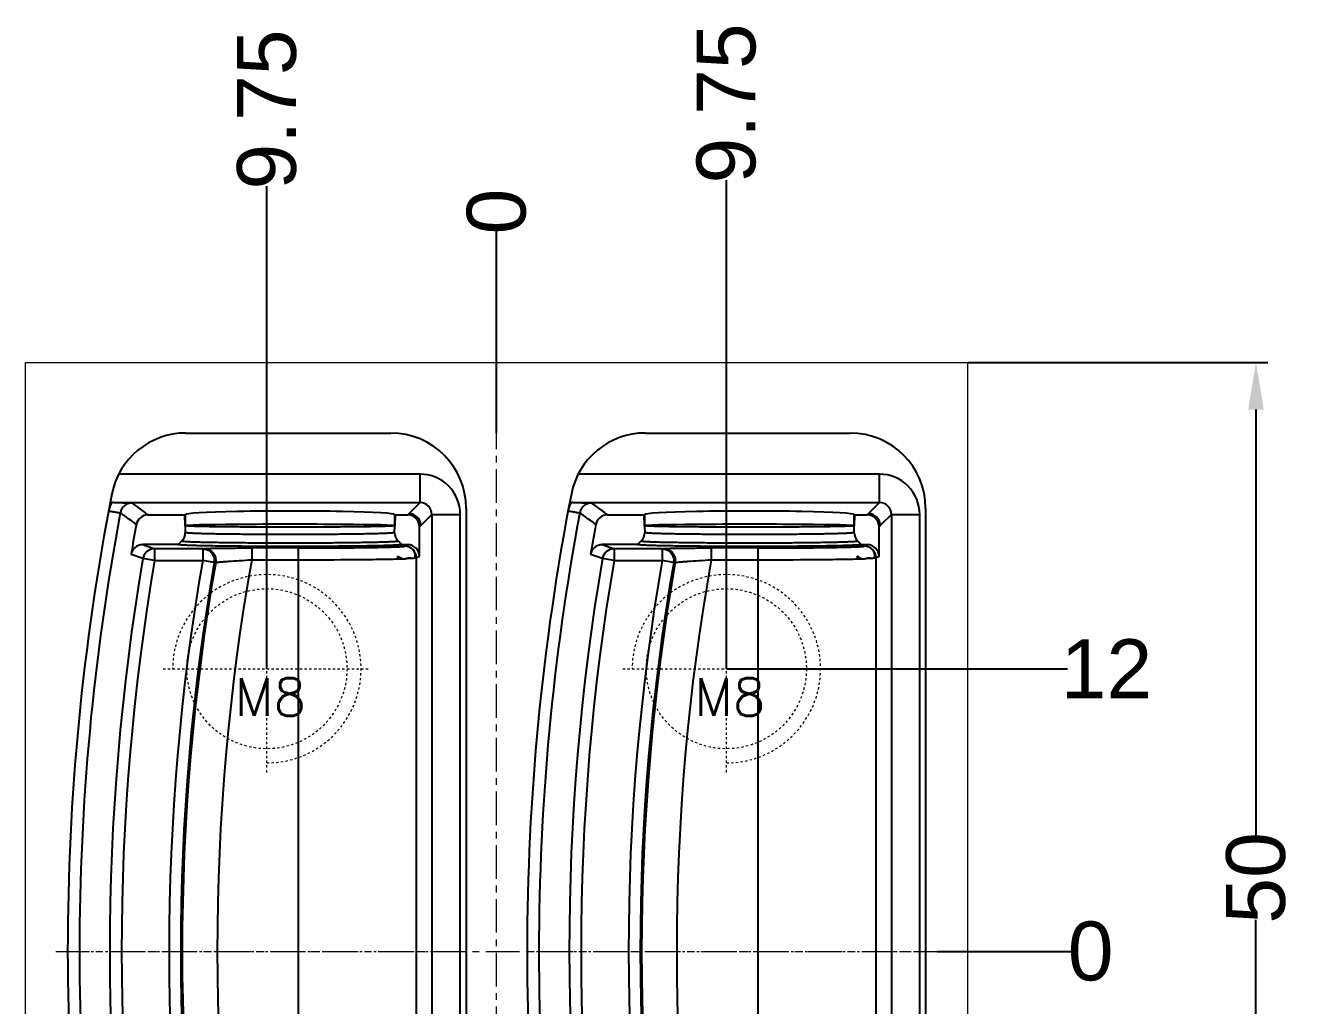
# Model space of a CAD drawing. Header units: inches. Extents: x -1272 to 960, y 895 to 1216.
# Drawn here: x -1030.2 to -976.3, y 1118.7 to 1160.4 of the extents above; entities that cross this region are included whole.
import ezdxf

# ---------------------------------------------------------------- set-up
doc = ezdxf.new("R2010")
doc.units = ezdxf.units.IN
doc.header["$MEASUREMENT"] = 0
doc.linetypes.add('CENTER', pattern=[0.6, 0.375, -0.075, 0.075, -0.075])
doc.linetypes.add('HIDDEN', pattern=[0.2, 0.1, -0.1])
doc.layers.add('22', color=7, linetype='Continuous')
for name, color, linetype, lineweight in [('center', 1, 'CENTER', 9), ('dim', 82, 'Continuous', 9), ('screw', 33, 'Continuous', 13)]:
    doc.layers.add(name, color=color, linetype=linetype, lineweight=lineweight)
doc.styles.get("Standard").update_dxf_attribs({"font": 'arial.ttf'})
doc.styles.add('TXT', font='txt.shx', dxfattribs={"bigfont": 'gbcbig.shx'})
doc.dimstyles.new('副本 STANDARD', dxfattribs={"dimtxt": 6, "dimasz": 4, "dimexe": 2, "dimexo": 0, "dimgap": 0, "dimtad": 0, "dimdsep": 46, "dimlunit": 6, "dimtxsty": 'Standard', "dimcen": 0, "dimclrd": 4, "dimclre": 4, "dimclrt": 6, "dimazin": 2, "dimtfac": 2, "dimtofl": 0, "dimtmove": 1, "dimatfit": 3, "dimfxl": 0, "dimtolj": 1, "dimtzin": 0, "dimarcsym": 0})

# ---------------------------------------------------------------- blocks, each defined once
blk = doc.blocks.new('screw_m8_g')
at = {"layer": 'screw', "color": 1, "linetype": 'CENTER', "ltscale": 0.248791}
for p, q in [((0, -4.4), (0, 4.4)), ((-4.4, 0), (4.4, 0))]:
    blk.add_line(p, q, dxfattribs=at)
at = {"layer": 'screw', "color": 33, "linetype": 'HIDDEN', "ltscale": 0.248791}
blk.add_circle((0, 0), 3.4, dxfattribs=at)
at = {"layer": 'screw', "color": 92, "linetype": 'HIDDEN', "ltscale": 0.248791}
blk.add_arc((0, 0), 4, 270, 180, dxfattribs=at)
at = {"layer": 'screw', "color": 6, "style": 'TXT'}
blk.add_text('M8', height=1.6, dxfattribs=at).set_placement((-1.36, -2))
blk = doc.blocks.new('*D109')
at = {"layer": 'Defpoints', "color": 0, "transparency": 16777216}
for p in [(-990.199, 1146.051), (-990.199, 1096.051), (-977.974, 1096.051)]:
    blk.add_point(p, dxfattribs=at)
at = {"layer": 'dim', "color": 4, "lineweight": -2, "transparency": 16777216}
for p, q in [((-990.199, 1146.051), (-977.474, 1146.051)), ((-977.974, 1144.051), (-977.974, 1125.957)), ((-977.974, 1098.051), (-977.974, 1122.385)), ((-990.199, 1096.051), (-977.474, 1096.051))]:
    blk.add_line(p, q, dxfattribs=at)
at = {"layer": 'dim', "color": 4, "transparency": 16777216}
for points in [[(-978.307, 1144.051), (-977.64, 1144.051), (-977.974, 1146.051)], [(-978.307, 1098.051), (-977.64, 1098.051), (-977.974, 1096.051)]]:
    blk.add_solid(points, dxfattribs=at)
at = {"layer": 'dim', "color": 6, "transparency": 16777216, "insert": (-977.974, 1124.171), "char_height": 2.5, "attachment_point": 5, "rotation": 90}
blk.add_mtext('\\A1;50', dxfattribs=at)
blk = doc.blocks.new('*D94')
at = {"layer": 'Defpoints', "color": 0, "transparency": 16777216}
for p in [(-1010.199, 1121.051), (-991.492, 1121.051), (-985.805, 1121.051)]:
    blk.add_point(p, dxfattribs=at)
at = {"layer": 'dim', "color": 4, "lineweight": -2, "transparency": 16777216}
blk.add_line((-991.492, 1121.051), (-985.805, 1121.051), dxfattribs=at)
at = {"layer": 'dim', "color": 6, "transparency": 16777216, "insert": (-984.99, 1121.051), "char_height": 2.5, "attachment_point": 5}
blk.add_mtext('\\A1;0', dxfattribs=at)
blk = doc.blocks.new('*D95')
at = {"layer": 'Defpoints', "color": 0, "transparency": 16777216}
for p in [(-1010.199, 1121.051), (-1000.449, 1109.051), (-986.579, 1109.051)]:
    blk.add_point(p, dxfattribs=at)
at = {"layer": 'dim', "color": 4, "lineweight": -2, "transparency": 16777216}
blk.add_line((-1000.449, 1109.051), (-986.579, 1109.051), dxfattribs=at)
at = {"layer": 'dim', "color": 6, "transparency": 16777216, "insert": (-984.919, 1109.051), "char_height": 2.5, "attachment_point": 5}
blk.add_mtext('\\A1;12', dxfattribs=at)
blk = doc.blocks.new('*D96')
at = {"layer": 'Defpoints', "color": 0, "transparency": 16777216}
for p in [(-1000.449, 1133.051), (-985.977, 1133.051), (-1010.199, 1121.051)]:
    blk.add_point(p, dxfattribs=at)
at = {"layer": 'dim', "color": 4, "lineweight": -2, "transparency": 16777216}
blk.add_line((-1000.449, 1133.051), (-985.977, 1133.051), dxfattribs=at)
at = {"layer": 'dim', "color": 6, "transparency": 16777216, "insert": (-984.317, 1133.051), "char_height": 2.5, "attachment_point": 5}
blk.add_mtext('\\A1;12', dxfattribs=at)
blk = doc.blocks.new('*D97')
at = {"layer": 'Defpoints', "color": 0, "transparency": 16777216}
for p in [(-1010.199, 1151.647), (-1010.199, 1143.06), (-1010.199, 1121.051)]:
    blk.add_point(p, dxfattribs=at)
at = {"layer": 'dim', "color": 4, "lineweight": -2, "transparency": 16777216}
blk.add_line((-1010.199, 1143.06), (-1010.199, 1151.647), dxfattribs=at)
at = {"layer": 'dim', "color": 6, "transparency": 16777216, "insert": (-1010.199, 1152.462), "char_height": 2.5, "attachment_point": 5, "rotation": 90}
blk.add_mtext('\\A1;0', dxfattribs=at)
blk = doc.blocks.new('*D98')
at = {"layer": 'Defpoints', "color": 0, "transparency": 16777216}
for p in [(-1000.449, 1153.797), (-1000.449, 1133.051), (-1010.199, 1121.051)]:
    blk.add_point(p, dxfattribs=at)
at = {"layer": 'dim', "color": 4, "lineweight": -2, "transparency": 16777216}
blk.add_line((-1000.449, 1133.051), (-1000.449, 1153.797), dxfattribs=at)
at = {"layer": 'dim', "color": 6, "transparency": 16777216, "insert": (-1000.449, 1157.053), "char_height": 2.5, "attachment_point": 5, "rotation": 90}
blk.add_mtext('\\A1;9.75', dxfattribs=at)
blk = doc.blocks.new('*D99')
at = {"layer": 'Defpoints', "color": 0, "transparency": 16777216}
for p in [(-1019.949, 1153.539), (-1019.949, 1133.051), (-1010.199, 1121.051)]:
    blk.add_point(p, dxfattribs=at)
at = {"layer": 'dim', "color": 4, "lineweight": -2, "transparency": 16777216}
blk.add_line((-1019.949, 1133.051), (-1019.949, 1153.539), dxfattribs=at)
at = {"layer": 'dim', "color": 6, "transparency": 16777216, "insert": (-1019.949, 1156.795), "char_height": 2.5, "attachment_point": 5, "rotation": 90}
blk.add_mtext('\\A1;9.75', dxfattribs=at)

msp = doc.modelspace()

# ---------------------------------------------------------------- linework, layer by layer
at = {"layer": '22', "color": 2, "linetype": 'Continuous'}
for p, q in [((-1023.387, 1143.06), (-1014.692, 1143.06)), ((-1003.887, 1143.06), (-995.192, 1143.06)), ((-1011.492, 1139.86), (-1011.492, 1102.241)), ((-991.992, 1139.86), (-991.992, 1102.241))]:
    msp.add_line(p, q, dxfattribs=at)
at = {"layer": '22', "color": 7, "linetype": 'Continuous'}
for p, q in [((-1013.45, 1141.31), (-1026.239, 1141.31)), ((-1013.45, 1140.105), (-1013.45, 1141.31)), ((-993.95, 1141.31), (-1006.739, 1141.31)), ((-993.95, 1140.105), (-993.95, 1141.31)), ((-1026.599, 1140.105), (-1026.534, 1140.105)), ((-1026.463, 1140.105), (-1026.428, 1140.105)), ((-1026.428, 1140.105), (-1013.45, 1140.105)), ((-1025.673, 1140.088), (-1025.128, 1139.679)), ((-1013.871, 1139.679), (-1013.45, 1140.105)), ((-1007.099, 1140.105), (-1007.034, 1140.105)), ((-1006.963, 1140.105), (-1006.928, 1140.105)), ((-1006.928, 1140.105), (-993.95, 1140.105)), ((-1006.173, 1140.088), (-1005.628, 1139.679)), ((-994.371, 1139.679), (-993.95, 1140.105)), ((-1025.713, 1139.338), (-1025.826, 1139.422)), ((-1025.619, 1139.27), (-1025.625, 1139.274)), ((-1025.067, 1139.633), (-1024.995, 1139.582)), ((-1024.995, 1139.582), (-1023.431, 1139.582)), ((-1023.42, 1139.589), (-1023.431, 1139.582)), ((-1023.422, 1139.122), (-1023.431, 1139.582)), ((-1023.42, 1139.589), (-1023.421, 1139.591)), ((-1023.42, 1139.589), (-1023.42, 1139.122)), ((-1014.521, 1139.122), (-1014.521, 1139.589)), ((-1014.51, 1139.582), (-1014.521, 1139.589)), ((-1014.51, 1139.582), (-1014.519, 1139.122)), ((-1014.51, 1139.582), (-1013.974, 1139.582)), ((-1013.974, 1139.582), (-1013.871, 1139.679)), ((-1012.948, 1139.603), (-1013.374, 1139.181)), ((-1012.948, 1139.603), (-1012.948, 1102.498)), ((-1012.948, 1139.603), (-1011.742, 1139.603)), ((-1011.742, 1102.498), (-1011.742, 1139.603)), ((-1006.213, 1139.338), (-1006.326, 1139.422)), ((-1006.119, 1139.27), (-1006.125, 1139.274)), ((-1005.567, 1139.633), (-1005.495, 1139.582)), ((-1005.495, 1139.582), (-1003.931, 1139.582)), ((-1003.92, 1139.589), (-1003.931, 1139.582)), ((-1003.922, 1139.122), (-1003.931, 1139.582)), ((-1003.92, 1139.589), (-1003.921, 1139.591)), ((-1003.92, 1139.589), (-1003.92, 1139.122)), ((-995.021, 1139.122), (-995.021, 1139.589)), ((-995.01, 1139.582), (-995.021, 1139.589)), ((-995.01, 1139.582), (-995.019, 1139.122)), ((-995.01, 1139.582), (-994.474, 1139.582)), ((-994.474, 1139.582), (-994.371, 1139.679)), ((-993.448, 1139.603), (-993.874, 1139.181)), ((-993.448, 1139.603), (-993.448, 1102.498)), ((-993.448, 1139.603), (-992.242, 1139.603)), ((-992.242, 1102.498), (-992.242, 1139.603)), ((-1025.489, 1139.17), (-1025.559, 1139.222)), ((-1023.431, 1139.119), (-1023.42, 1139.122)), ((-1023.422, 1139.122), (-1023.413, 1138.828)), ((-1014.528, 1138.828), (-1014.519, 1139.122)), ((-1014.521, 1139.122), (-1014.51, 1139.119)), ((-1013.374, 1139.181), (-1013.471, 1139.079)), ((-1013.471, 1137.816), (-1013.471, 1139.079)), ((-1005.989, 1139.17), (-1006.059, 1139.222)), ((-1003.931, 1139.119), (-1003.92, 1139.122)), ((-1003.922, 1139.122), (-1003.913, 1138.828)), ((-995.028, 1138.828), (-995.019, 1139.122)), ((-995.021, 1139.122), (-995.01, 1139.119)), ((-993.874, 1139.181), (-993.971, 1139.079)), ((-993.971, 1137.816), (-993.971, 1139.079)), ((-1025.219, 1138.319), (-1024.717, 1138.144)), ((-1023.717, 1138.319), (-1025.219, 1138.319)), ((-1023.717, 1138.319), (-1023.56, 1138.475)), ((-1020.595, 1138.179), (-1020.595, 1137.677)), ((-1018.619, 1138.179), (-1020.595, 1138.179)), ((-1018.619, 1138.179), (-1018.619, 1103.922)), ((-1014.382, 1138.475), (-1014.225, 1138.319)), ((-1014.225, 1138.319), (-1013.973, 1138.319)), ((-1014.1, 1138.255), (-1013.973, 1138.319)), ((-1005.719, 1138.319), (-1005.217, 1138.144)), ((-1004.217, 1138.319), (-1005.719, 1138.319)), ((-1004.217, 1138.319), (-1004.06, 1138.475)), ((-1001.095, 1138.179), (-1001.095, 1137.677)), ((-999.119, 1138.179), (-1001.095, 1138.179)), ((-999.119, 1138.179), (-999.119, 1103.922)), ((-994.882, 1138.475), (-994.725, 1138.319)), ((-994.725, 1138.319), (-994.473, 1138.319)), ((-994.6, 1138.255), (-994.473, 1138.319)), ((-1025.212, 1137.726), (-1025.715, 1137.901)), ((-1024.717, 1137.642), (-1025.212, 1137.726)), ((-1024.717, 1138.144), (-1024.717, 1137.642)), ((-1022.673, 1138.144), (-1024.717, 1138.144)), ((-1024.717, 1137.642), (-1022.673, 1137.642)), ((-1022.673, 1138.144), (-1022.61, 1138.15)), ((-1022.673, 1138.144), (-1022.673, 1137.642)), ((-1022.186, 1137.557), (-1022.673, 1137.642)), ((-1020.593, 1137.677), (-1018.619, 1137.677)), ((-1013.471, 1137.816), (-1013.598, 1137.753)), ((-1013.598, 1104.348), (-1013.598, 1137.753)), ((-1005.712, 1137.726), (-1006.215, 1137.901)), ((-1005.217, 1137.642), (-1005.712, 1137.726)), ((-1005.217, 1138.144), (-1005.217, 1137.642)), ((-1003.173, 1138.144), (-1005.217, 1138.144)), ((-1005.217, 1137.642), (-1003.173, 1137.642)), ((-1003.173, 1138.144), (-1003.11, 1138.15)), ((-1003.173, 1138.144), (-1003.173, 1137.642)), ((-1002.686, 1137.557), (-1003.173, 1137.642)), ((-1001.093, 1137.677), (-999.119, 1137.677)), ((-993.971, 1137.816), (-994.098, 1137.753)), ((-994.098, 1104.348), (-994.098, 1137.753)), ((-1022.122, 1137.563), (-1022.186, 1137.557)), ((-1002.622, 1137.563), (-1002.686, 1137.557))]:
    msp.add_line(p, q, dxfattribs=at)
at = {"layer": '22', "color": 8, "linetype": 'HIDDEN'}
for p, q in [((-1014.521, 1139.591), (-1014.521, 1139.589)), ((-995.021, 1139.591), (-995.021, 1139.589)), ((-1023.421, 1139.123), (-1023.42, 1139.122)), ((-1014.521, 1139.122), (-1014.521, 1139.123)), ((-1003.921, 1139.123), (-1003.92, 1139.122)), ((-995.021, 1139.122), (-995.021, 1139.123))]:
    msp.add_line(p, q, dxfattribs=at)
at = {"layer": '22', "color": 2, "linetype": 'Continuous'}
for centre, radius, start, end in [((-1023.387, 1139.86), 3.2, 90, 168.9592), ((-1014.692, 1139.86), 3.2, 0, 90), ((-1003.887, 1139.86), 3.2, 90, 168.9592), ((-995.192, 1139.86), 3.2, 0, 90), ((-926.986, 1121.051), 101.419, 168.95924, 191.04076), ((-907.486, 1121.051), 101.419, 168.95924, 191.04076)]:
    msp.add_arc(centre, radius, start, end, dxfattribs=at)
at = {"layer": '22', "color": 7, "linetype": 'Continuous'}
for centre, radius, start, end in [((-1013.45, 1139.603), 1.707, 359.9857, 90.0146), ((-993.95, 1139.603), 1.707, 359.9857, 90.0146), ((-1025.683, 1139.589), 0.996, 150.4682, 170.2439), ((-1025.65, 1139.571), 1.033, 148.8676, 150.5183), ((-1026.536, 1121.867), 18.238, 89.7696, 89.9935), ((-1013.448, 1139.605), 0.5, 359.7763, 90.2237), ((-1006.183, 1139.589), 0.996, 150.4682, 170.2439), ((-1006.15, 1139.571), 1.033, 148.8676, 150.5183), ((-1007.036, 1121.867), 18.238, 89.7696, 89.9935), ((-993.948, 1139.605), 0.5, 359.7763, 90.2237), ((-926.986, 1121.051), 100.917, 169.36726, 190.63274), ((-1024.995, 1139.079), 0.502, 89.9618, 169.5643), ((-907.486, 1121.051), 100.917, 169.36726, 190.63274), ((-1005.495, 1139.079), 0.502, 89.9618, 169.5643), ((-926.986, 1121.051), 100.156, 169.57698, 170.31442), ((-1023.912, 1138.828), 0.499, 314.9307, 359.9899), ((-1014.029, 1138.828), 0.499, 180.0124, 225.0687), ((-907.486, 1121.051), 100.156, 169.57698, 170.31442), ((-1004.412, 1138.828), 0.499, 314.9307, 359.9899), ((-994.529, 1138.828), 0.499, 180.0124, 225.0687), ((-1025.219, 1137.816), 0.502, 89.9566, 170.2779), ((-1014.1, 1137.753), 0.502, 0.0939, 89.9621), ((-1005.719, 1137.816), 0.502, 89.9566, 170.2779), ((-994.6, 1137.753), 0.502, 0.0939, 89.9621), ((-926.986, 1121.051), 99.632, 170.36516, 189.63484), ((-926.986, 1121.051), 99.129, 170.36512, 189.63488), ((-1024.717, 1137.642), 0.503, 90.0859, 170.3644), ((-926.986, 1121.051), 97.115, 170.16326, 189.83674), ((-1022.673, 1137.642), 0.495, 350.1821, 0.0196), ((-926.986, 1121.051), 95.072, 169.92825, 190.07174), ((-1014.812, 1137.713), 0.429, 0.0489, 15.5801), ((-1015.36, 1177.74), 40.039, 271.3974, 271.6726), ((-1015.072, 1167.814), 30.108, 271.6769, 271.8791), ((-907.486, 1121.051), 99.632, 170.36516, 189.63484), ((-907.486, 1121.051), 99.129, 170.36512, 189.63488), ((-1005.217, 1137.642), 0.503, 90.0859, 170.3644), ((-907.486, 1121.051), 97.115, 170.16326, 189.83674), ((-1003.173, 1137.642), 0.495, 350.1821, 0.0196), ((-907.486, 1121.051), 95.072, 169.92825, 190.07174), ((-995.312, 1137.713), 0.429, 0.0489, 15.5801), ((-995.86, 1177.74), 40.039, 271.3974, 271.6726), ((-995.572, 1167.814), 30.108, 271.6769, 271.8791), ((-926.986, 1121.051), 96.62, 170.1633, 189.8367), ((-926.986, 1121.051), 96.559, 170.15335, 189.84665), ((-907.486, 1121.051), 96.62, 170.1633, 189.8367), ((-907.486, 1121.051), 96.559, 170.15335, 189.84665)]:
    msp.add_arc(centre, radius, start, end, dxfattribs=at)
for centre, major_axis, ratio, start_param, end_param in [((-1018.971, 1139.591), (4.45, 0), 0.034921, 0, 3.141593), ((-1013.974, 1139.078), (0.356, 0.356), 0.998783, 5.498396, 7.067974), ((-999.471, 1139.591), (4.45, 0), 0.034921, 0, 3.141593), ((-994.474, 1139.078), (0.356, 0.356), 0.998783, 5.498396, 7.067974), ((-1018.971, 1139.123), (4.45, 0), 0.013964, 6.283185, 9.424778), ((-999.471, 1139.123), (4.45, 0), 0.013964, 6.283185, 9.424778), ((-1013.974, 1137.816), (0.45, 0.225), 0.999239, -0.463221, 1.106966), ((-994.474, 1137.816), (0.45, 0.225), 0.999239, -0.463221, 1.106966)]:
    msp.add_ellipse(centre, major_axis=major_axis, ratio=ratio, start_param=start_param, end_param=end_param, dxfattribs=at)
for points, knots in [([(-1026.428, 1140.105), (-1026.356, 1140.105), (-1026.104, 1140.102), (-1025.852, 1140.094), (-1025.673, 1140.088)], [0, 0, 0, 0, 0.286515, 1, 1, 1, 1]), ([(-1025.673, 1140.088), (-1025.731, 1140.089), (-1025.85, 1140.068), (-1026.005, 1139.979), (-1026.12, 1139.842), (-1026.16, 1139.729), (-1026.17, 1139.671)], [0, 0, 0, 0, 0.249883, 0.499895, 0.749961, 1, 1, 1, 1]), ([(-1006.928, 1140.105), (-1006.856, 1140.105), (-1006.604, 1140.102), (-1006.352, 1140.094), (-1006.173, 1140.088)], [0, 0, 0, 0, 0.286515, 1, 1, 1, 1]), ([(-1006.173, 1140.088), (-1006.231, 1140.089), (-1006.35, 1140.068), (-1006.505, 1139.979), (-1006.62, 1139.842), (-1006.66, 1139.729), (-1006.67, 1139.671)], [0, 0, 0, 0, 0.249883, 0.499895, 0.749961, 1, 1, 1, 1]), ([(-1026.665, 1139.755), (-1026.604, 1139.745), (-1026.515, 1139.729), (-1026.401, 1139.709), (-1026.328, 1139.696), (-1026.267, 1139.686), (-1026.221, 1139.678), (-1026.19, 1139.674), (-1026.175, 1139.671), (-1026.17, 1139.671)], [0, 0, 0, 0, 0.371049, 0.53981, 0.689178, 0.81386, 0.909286, 0.972071, 1, 1, 1, 1]), ([(-1025.827, 1139.419), (-1025.855, 1139.44), (-1025.927, 1139.492), (-1026.041, 1139.578), (-1026.127, 1139.64), (-1026.17, 1139.671)], [0, 0, 0, 0, 0.249197, 0.625615, 1, 1, 1, 1]), ([(-1025.625, 1139.274), (-1025.632, 1139.279), (-1025.651, 1139.292), (-1025.68, 1139.314), (-1025.702, 1139.33), (-1025.713, 1139.338)], [0, 0, 0, 0, 0.248439, 0.62618, 1, 1, 1, 1]), ([(-1025.558, 1139.224), (-1025.562, 1139.23), (-1025.572, 1139.24), (-1025.586, 1139.253), (-1025.603, 1139.261), (-1025.614, 1139.267), (-1025.619, 1139.27)], [0, 0, 0, 0, 0.282759, 0.537472, 0.769342, 1, 1, 1, 1]), ([(-1025.067, 1139.633), (-1025.074, 1139.637), (-1025.086, 1139.644), (-1025.107, 1139.658), (-1025.12, 1139.671), (-1025.128, 1139.679)], [0, 0, 0, 0, 0.298702, 0.56027, 1, 1, 1, 1]), ([(-1013.419, 1139.131), (-1013.42, 1139.163), (-1013.426, 1139.229), (-1013.464, 1139.355), (-1013.558, 1139.495), (-1013.725, 1139.607), (-1013.856, 1139.633), (-1013.922, 1139.634)], [0, 0, 0, 0, 0.124764, 0.250247, 0.50036, 0.750567, 1, 1, 1, 1]), ([(-1007.165, 1139.755), (-1007.104, 1139.745), (-1007.015, 1139.729), (-1006.901, 1139.709), (-1006.828, 1139.696), (-1006.767, 1139.686), (-1006.721, 1139.678), (-1006.69, 1139.674), (-1006.675, 1139.671), (-1006.67, 1139.671)], [0, 0, 0, 0, 0.371049, 0.53981, 0.689178, 0.81386, 0.909286, 0.972071, 1, 1, 1, 1]), ([(-1006.327, 1139.419), (-1006.355, 1139.44), (-1006.427, 1139.492), (-1006.541, 1139.578), (-1006.627, 1139.64), (-1006.67, 1139.671)], [0, 0, 0, 0, 0.249197, 0.625615, 1, 1, 1, 1]), ([(-1006.125, 1139.274), (-1006.132, 1139.279), (-1006.151, 1139.292), (-1006.18, 1139.314), (-1006.202, 1139.33), (-1006.213, 1139.338)], [0, 0, 0, 0, 0.248439, 0.62618, 1, 1, 1, 1]), ([(-1006.058, 1139.224), (-1006.062, 1139.23), (-1006.072, 1139.24), (-1006.086, 1139.253), (-1006.103, 1139.261), (-1006.114, 1139.267), (-1006.119, 1139.27)], [0, 0, 0, 0, 0.282759, 0.537472, 0.769342, 1, 1, 1, 1]), ([(-1005.567, 1139.633), (-1005.574, 1139.637), (-1005.586, 1139.644), (-1005.607, 1139.658), (-1005.62, 1139.671), (-1005.628, 1139.679)], [0, 0, 0, 0, 0.298702, 0.56027, 1, 1, 1, 1]), ([(-993.919, 1139.131), (-993.92, 1139.163), (-993.926, 1139.229), (-993.964, 1139.355), (-994.058, 1139.495), (-994.225, 1139.607), (-994.356, 1139.633), (-994.422, 1139.634)], [0, 0, 0, 0, 0.124764, 0.250247, 0.50036, 0.750567, 1, 1, 1, 1]), ([(-1018.971, 1139.061), (-1019.25, 1139.061), (-1019.797, 1139.062), (-1020.595, 1139.065), (-1021.334, 1139.07), (-1021.902, 1139.076), (-1022.307, 1139.082), (-1022.569, 1139.086), (-1022.798, 1139.091), (-1022.992, 1139.096), (-1023.151, 1139.101), (-1023.261, 1139.106), (-1023.332, 1139.11), (-1023.371, 1139.113), (-1023.4, 1139.116), (-1023.416, 1139.118), (-1023.422, 1139.119)], [0, 0, 0, 0, 0.187922, 0.369139, 0.537189, 0.686079, 0.751626, 0.8105, 0.862176, 0.90602, 0.941583, 0.969252, 0.980261, 0.989209, 0.995863, 1, 1, 1, 1]), ([(-1014.528, 1138.828), (-1014.534, 1138.826), (-1014.548, 1138.823), (-1014.576, 1138.819), (-1014.612, 1138.815), (-1014.681, 1138.809), (-1014.79, 1138.802), (-1014.949, 1138.795), (-1015.144, 1138.788), (-1015.373, 1138.781), (-1015.635, 1138.775), (-1016.04, 1138.768), (-1016.608, 1138.76), (-1017.347, 1138.753), (-1018.145, 1138.748), (-1018.971, 1138.747), (-1019.798, 1138.748), (-1020.595, 1138.753), (-1021.334, 1138.76), (-1021.901, 1138.768), (-1022.307, 1138.775), (-1022.568, 1138.781), (-1022.797, 1138.788), (-1022.992, 1138.795), (-1023.151, 1138.802), (-1023.26, 1138.809), (-1023.329, 1138.815), (-1023.366, 1138.819), (-1023.393, 1138.823), (-1023.408, 1138.826), (-1023.413, 1138.828)], [0, 0, 0, 0, 0.001995, 0.005078, 0.009253, 0.014516, 0.028274, 0.04623, 0.068238, 0.094097, 0.123581, 0.156427, 0.231012, 0.315183, 0.405942, 0.500056, 0.59416, 0.684899, 0.769043, 0.843605, 0.87644, 0.905917, 0.93177, 0.953774, 0.971728, 0.985484, 0.990748, 0.994923, 0.998005, 1, 1, 1, 1]), ([(-1014.519, 1139.119), (-1014.525, 1139.118), (-1014.541, 1139.116), (-1014.57, 1139.113), (-1014.61, 1139.11), (-1014.68, 1139.106), (-1014.79, 1139.101), (-1014.949, 1139.096), (-1015.144, 1139.091), (-1015.373, 1139.086), (-1015.634, 1139.082), (-1016.04, 1139.076), (-1016.607, 1139.07), (-1017.347, 1139.065), (-1018.144, 1139.062), (-1018.692, 1139.061), (-1018.971, 1139.061)], [0, 0, 0, 0, 0.004136, 0.010789, 0.019734, 0.030741, 0.058409, 0.093973, 0.137817, 0.189494, 0.248368, 0.313916, 0.462806, 0.630857, 0.812077, 1, 1, 1, 1]), ([(-999.471, 1139.061), (-999.75, 1139.061), (-1000.297, 1139.062), (-1001.095, 1139.065), (-1001.834, 1139.07), (-1002.402, 1139.076), (-1002.807, 1139.082), (-1003.069, 1139.086), (-1003.298, 1139.091), (-1003.492, 1139.096), (-1003.651, 1139.101), (-1003.761, 1139.106), (-1003.832, 1139.11), (-1003.871, 1139.113), (-1003.9, 1139.116), (-1003.916, 1139.118), (-1003.922, 1139.119)], [0, 0, 0, 0, 0.187922, 0.369139, 0.537189, 0.686079, 0.751626, 0.8105, 0.862176, 0.90602, 0.941583, 0.969252, 0.980261, 0.989209, 0.995863, 1, 1, 1, 1]), ([(-995.028, 1138.828), (-995.034, 1138.826), (-995.048, 1138.823), (-995.076, 1138.819), (-995.112, 1138.815), (-995.181, 1138.809), (-995.29, 1138.802), (-995.449, 1138.795), (-995.644, 1138.788), (-995.873, 1138.781), (-996.135, 1138.775), (-996.54, 1138.768), (-997.108, 1138.76), (-997.847, 1138.753), (-998.645, 1138.748), (-999.471, 1138.747), (-1000.298, 1138.748), (-1001.095, 1138.753), (-1001.834, 1138.76), (-1002.401, 1138.768), (-1002.807, 1138.775), (-1003.068, 1138.781), (-1003.297, 1138.788), (-1003.492, 1138.795), (-1003.651, 1138.802), (-1003.76, 1138.809), (-1003.829, 1138.815), (-1003.866, 1138.819), (-1003.893, 1138.823), (-1003.908, 1138.826), (-1003.913, 1138.828)], [0, 0, 0, 0, 0.001995, 0.005078, 0.009253, 0.014516, 0.028274, 0.04623, 0.068238, 0.094097, 0.123581, 0.156427, 0.231012, 0.315183, 0.405942, 0.500056, 0.59416, 0.684899, 0.769043, 0.843605, 0.87644, 0.905917, 0.93177, 0.953774, 0.971728, 0.985484, 0.990748, 0.994923, 0.998005, 1, 1, 1, 1]), ([(-995.019, 1139.119), (-995.025, 1139.118), (-995.041, 1139.116), (-995.07, 1139.113), (-995.11, 1139.11), (-995.18, 1139.106), (-995.29, 1139.101), (-995.449, 1139.096), (-995.644, 1139.091), (-995.873, 1139.086), (-996.134, 1139.082), (-996.54, 1139.076), (-997.107, 1139.07), (-997.847, 1139.065), (-998.644, 1139.062), (-999.192, 1139.061), (-999.471, 1139.061)], [0, 0, 0, 0, 0.004136, 0.010789, 0.019734, 0.030741, 0.058409, 0.093973, 0.137817, 0.189494, 0.248368, 0.313916, 0.462806, 0.630857, 0.812077, 1, 1, 1, 1]), ([(-1014.225, 1138.319), (-1014.231, 1138.317), (-1014.247, 1138.314), (-1014.276, 1138.31), (-1014.315, 1138.307), (-1014.388, 1138.301), (-1014.505, 1138.295), (-1014.674, 1138.288), (-1014.881, 1138.281), (-1015.125, 1138.274), (-1015.404, 1138.268), (-1015.838, 1138.26), (-1016.445, 1138.252), (-1017.235, 1138.246), (-1018.087, 1138.241), (-1018.971, 1138.24), (-1019.854, 1138.241), (-1020.706, 1138.246), (-1021.496, 1138.252), (-1022.104, 1138.26), (-1022.538, 1138.268), (-1022.816, 1138.274), (-1023.06, 1138.281), (-1023.267, 1138.288), (-1023.436, 1138.295), (-1023.553, 1138.301), (-1023.626, 1138.307), (-1023.666, 1138.31), (-1023.695, 1138.314), (-1023.711, 1138.317), (-1023.717, 1138.319)], [0, 0, 0, 0, 0.001978, 0.005067, 0.009256, 0.014531, 0.028271, 0.046148, 0.068017, 0.093735, 0.123156, 0.156076, 0.230858, 0.315085, 0.405788, 0.5, 0.594212, 0.684915, 0.769142, 0.843924, 0.876844, 0.906265, 0.931983, 0.953852, 0.971729, 0.985469, 0.990744, 0.994933, 0.998022, 1, 1, 1, 1]), ([(-1023.56, 1138.475), (-1023.554, 1138.473), (-1023.538, 1138.47), (-1023.51, 1138.467), (-1023.471, 1138.463), (-1023.4, 1138.457), (-1023.287, 1138.451), (-1023.123, 1138.443), (-1022.922, 1138.436), (-1022.687, 1138.43), (-1022.418, 1138.424), (-1021.999, 1138.418), (-1021.412, 1138.409), (-1020.648, 1138.402), (-1019.824, 1138.398), (-1018.971, 1138.397), (-1018.117, 1138.398), (-1017.294, 1138.402), (-1016.53, 1138.41), (-1015.943, 1138.418), (-1015.523, 1138.424), (-1015.254, 1138.43), (-1015.019, 1138.437), (-1014.818, 1138.444), (-1014.654, 1138.451), (-1014.541, 1138.458), (-1014.47, 1138.463), (-1014.431, 1138.467), (-1014.403, 1138.47), (-1014.388, 1138.473), (-1014.382, 1138.475)], [0, 0, 0, 0, 0.002005, 0.005134, 0.009372, 0.014697, 0.028514, 0.046431, 0.068306, 0.094006, 0.123395, 0.156236, 0.230985, 0.315221, 0.405909, 0.500013, 0.594118, 0.684805, 0.769031, 0.843774, 0.876623, 0.906022, 0.931732, 0.953615, 0.971532, 0.985337, 0.99065, 0.994877, 0.997998, 1, 1, 1, 1]), ([(-1022.61, 1138.15), (-1022.578, 1138.153), (-1022.496, 1138.157), (-1022.345, 1138.163), (-1022.141, 1138.167), (-1021.783, 1138.173), (-1021.263, 1138.178), (-1020.826, 1138.179), (-1020.595, 1138.179)], [0, 0, 0, 0, 0.046771, 0.122608, 0.224975, 0.350608, 0.655214, 1, 1, 1, 1]), ([(-1018.619, 1138.179), (-1018.331, 1138.179), (-1017.767, 1138.18), (-1016.946, 1138.184), (-1016.295, 1138.19), (-1015.812, 1138.196), (-1015.487, 1138.201), (-1015.191, 1138.207), (-1014.926, 1138.212), (-1014.695, 1138.219), (-1014.5, 1138.225), (-1014.362, 1138.231), (-1014.27, 1138.236), (-1014.216, 1138.24), (-1014.173, 1138.244), (-1014.139, 1138.247), (-1014.116, 1138.251), (-1014.104, 1138.254), (-1014.1, 1138.255)], [0, 0, 0, 0, 0.19086, 0.374701, 0.544771, 0.622664, 0.694827, 0.760593, 0.819361, 0.870581, 0.913807, 0.948633, 0.962788, 0.974715, 0.984385, 0.991804, 0.996995, 1, 1, 1, 1]), ([(-994.725, 1138.319), (-994.731, 1138.317), (-994.747, 1138.314), (-994.776, 1138.31), (-994.815, 1138.307), (-994.888, 1138.301), (-995.005, 1138.295), (-995.174, 1138.288), (-995.381, 1138.281), (-995.625, 1138.274), (-995.904, 1138.268), (-996.338, 1138.26), (-996.945, 1138.252), (-997.735, 1138.246), (-998.587, 1138.241), (-999.471, 1138.24), (-1000.354, 1138.241), (-1001.206, 1138.246), (-1001.996, 1138.252), (-1002.604, 1138.26), (-1003.038, 1138.268), (-1003.316, 1138.274), (-1003.56, 1138.281), (-1003.767, 1138.288), (-1003.936, 1138.295), (-1004.053, 1138.301), (-1004.126, 1138.307), (-1004.166, 1138.31), (-1004.195, 1138.314), (-1004.211, 1138.317), (-1004.217, 1138.319)], [0, 0, 0, 0, 0.001978, 0.005067, 0.009256, 0.014531, 0.028271, 0.046148, 0.068017, 0.093735, 0.123156, 0.156076, 0.230858, 0.315085, 0.405788, 0.5, 0.594212, 0.684915, 0.769142, 0.843924, 0.876844, 0.906265, 0.931983, 0.953852, 0.971729, 0.985469, 0.990744, 0.994933, 0.998022, 1, 1, 1, 1]), ([(-1004.06, 1138.475), (-1004.054, 1138.473), (-1004.038, 1138.47), (-1004.01, 1138.467), (-1003.971, 1138.463), (-1003.9, 1138.457), (-1003.787, 1138.451), (-1003.623, 1138.443), (-1003.422, 1138.436), (-1003.187, 1138.43), (-1002.918, 1138.424), (-1002.499, 1138.418), (-1001.912, 1138.409), (-1001.148, 1138.402), (-1000.324, 1138.398), (-999.471, 1138.397), (-998.617, 1138.398), (-997.794, 1138.402), (-997.03, 1138.41), (-996.443, 1138.418), (-996.023, 1138.424), (-995.754, 1138.43), (-995.519, 1138.437), (-995.318, 1138.444), (-995.154, 1138.451), (-995.041, 1138.458), (-994.97, 1138.463), (-994.931, 1138.467), (-994.903, 1138.47), (-994.888, 1138.473), (-994.882, 1138.475)], [0, 0, 0, 0, 0.002005, 0.005134, 0.009372, 0.014697, 0.028514, 0.046431, 0.068306, 0.094006, 0.123395, 0.156236, 0.230985, 0.315221, 0.405909, 0.500013, 0.594118, 0.684805, 0.769031, 0.843774, 0.876623, 0.906022, 0.931732, 0.953615, 0.971532, 0.985337, 0.99065, 0.994877, 0.997998, 1, 1, 1, 1]), ([(-1003.11, 1138.15), (-1003.078, 1138.153), (-1002.996, 1138.157), (-1002.845, 1138.163), (-1002.641, 1138.167), (-1002.283, 1138.173), (-1001.763, 1138.178), (-1001.326, 1138.179), (-1001.095, 1138.179)], [0, 0, 0, 0, 0.046771, 0.122608, 0.224975, 0.350608, 0.655214, 1, 1, 1, 1]), ([(-999.119, 1138.179), (-998.831, 1138.179), (-998.267, 1138.18), (-997.446, 1138.184), (-996.795, 1138.19), (-996.312, 1138.196), (-995.987, 1138.201), (-995.691, 1138.207), (-995.426, 1138.212), (-995.195, 1138.219), (-995, 1138.225), (-994.862, 1138.231), (-994.77, 1138.236), (-994.716, 1138.24), (-994.673, 1138.244), (-994.639, 1138.247), (-994.616, 1138.251), (-994.604, 1138.254), (-994.6, 1138.255)], [0, 0, 0, 0, 0.19086, 0.374701, 0.544771, 0.622664, 0.694827, 0.760593, 0.819361, 0.870581, 0.913807, 0.948633, 0.962788, 0.974715, 0.984385, 0.991804, 0.996995, 1, 1, 1, 1]), ([(-1022.673, 1138.144), (-1022.609, 1138.144), (-1022.479, 1138.117), (-1022.315, 1138.005), (-1022.205, 1137.838), (-1022.179, 1137.707), (-1022.178, 1137.642)], [0, 0, 0, 0, 0.247551, 0.497377, 0.748008, 1, 1, 1, 1]), ([(-1022.61, 1138.15), (-1022.534, 1138.15), (-1022.39, 1138.115), (-1022.221, 1137.98), (-1022.119, 1137.788), (-1022.11, 1137.639), (-1022.122, 1137.563)], [0, 0, 0, 0, 0.26252, 0.49734, 0.73359, 1, 1, 1, 1]), ([(-1022.122, 1137.563), (-1022.098, 1137.567), (-1022.036, 1137.575), (-1021.921, 1137.586), (-1021.765, 1137.6), (-1021.494, 1137.62), (-1021.099, 1137.647), (-1020.768, 1137.667), (-1020.592, 1137.677)], [0, 0, 0, 0, 0.047155, 0.123341, 0.22599, 0.351733, 0.656115, 1, 1, 1, 1]), ([(-1018.619, 1137.677), (-1017.814, 1137.677), (-1016.67, 1137.681), (-1015.258, 1137.696), (-1014.651, 1137.707), (-1014.384, 1137.714)], [0, 0, 0, 0, 0.570189, 0.810405, 1, 1, 1, 1]), ([(-1014.191, 1137.719), (-1014.226, 1137.728), (-1014.277, 1137.756), (-1014.344, 1137.796), (-1014.381, 1137.817), (-1014.399, 1137.828)], [0, 0, 0, 0, 0.460662, 0.722758, 1, 1, 1, 1]), ([(-1014.085, 1137.721), (-1014.055, 1137.73), (-1013.998, 1137.745), (-1013.929, 1137.766), (-1013.875, 1137.767), (-1013.828, 1137.758), (-1013.795, 1137.746), (-1013.775, 1137.735)], [0, 0, 0, 0, 0.293409, 0.553933, 0.672105, 0.785879, 1, 1, 1, 1]), ([(-1013.775, 1137.735), (-1013.796, 1137.734), (-1013.899, 1137.729), (-1014.003, 1137.725), (-1014.085, 1137.722)], [0, 0, 0, 0, 0.205408, 1, 1, 1, 1]), ([(-1013.671, 1137.742), (-1013.679, 1137.741), (-1013.713, 1137.739), (-1013.748, 1137.737), (-1013.775, 1137.735)], [0, 0, 0, 0, 0.21128, 1, 1, 1, 1]), ([(-1013.671, 1137.742), (-1013.659, 1137.77), (-1013.649, 1137.82), (-1013.652, 1137.89), (-1013.666, 1137.963), (-1013.696, 1138.036), (-1013.729, 1138.087), (-1013.743, 1138.106)], [0, 0, 0, 0, 0.241606, 0.387336, 0.538348, 0.815231, 1, 1, 1, 1]), ([(-1013.598, 1137.753), (-1013.6, 1137.752), (-1013.609, 1137.75), (-1013.633, 1137.746), (-1013.655, 1137.743), (-1013.671, 1137.742)], [0, 0, 0, 0, 0.128914, 0.338099, 1, 1, 1, 1]), ([(-1003.173, 1138.144), (-1003.109, 1138.144), (-1002.979, 1138.117), (-1002.815, 1138.005), (-1002.705, 1137.838), (-1002.679, 1137.707), (-1002.678, 1137.642)], [0, 0, 0, 0, 0.247551, 0.497377, 0.748008, 1, 1, 1, 1]), ([(-1003.11, 1138.15), (-1003.034, 1138.15), (-1002.89, 1138.115), (-1002.721, 1137.98), (-1002.619, 1137.788), (-1002.61, 1137.639), (-1002.622, 1137.563)], [0, 0, 0, 0, 0.26252, 0.49734, 0.73359, 1, 1, 1, 1]), ([(-1002.622, 1137.563), (-1002.598, 1137.567), (-1002.536, 1137.575), (-1002.421, 1137.586), (-1002.265, 1137.6), (-1001.994, 1137.62), (-1001.599, 1137.647), (-1001.268, 1137.667), (-1001.092, 1137.677)], [0, 0, 0, 0, 0.047155, 0.123341, 0.22599, 0.351733, 0.656115, 1, 1, 1, 1]), ([(-999.119, 1137.677), (-998.314, 1137.677), (-997.17, 1137.681), (-995.758, 1137.696), (-995.151, 1137.707), (-994.884, 1137.714)], [0, 0, 0, 0, 0.570189, 0.810405, 1, 1, 1, 1]), ([(-994.691, 1137.719), (-994.726, 1137.728), (-994.777, 1137.756), (-994.844, 1137.796), (-994.881, 1137.817), (-994.899, 1137.828)], [0, 0, 0, 0, 0.460662, 0.722758, 1, 1, 1, 1]), ([(-994.585, 1137.721), (-994.555, 1137.73), (-994.498, 1137.745), (-994.429, 1137.766), (-994.375, 1137.767), (-994.328, 1137.758), (-994.295, 1137.746), (-994.275, 1137.735)], [0, 0, 0, 0, 0.293409, 0.553933, 0.672105, 0.785879, 1, 1, 1, 1]), ([(-994.275, 1137.735), (-994.296, 1137.734), (-994.399, 1137.729), (-994.503, 1137.725), (-994.585, 1137.722)], [0, 0, 0, 0, 0.205408, 1, 1, 1, 1]), ([(-994.171, 1137.742), (-994.179, 1137.741), (-994.213, 1137.739), (-994.248, 1137.737), (-994.275, 1137.735)], [0, 0, 0, 0, 0.21128, 1, 1, 1, 1]), ([(-994.171, 1137.742), (-994.159, 1137.77), (-994.149, 1137.82), (-994.152, 1137.89), (-994.166, 1137.963), (-994.196, 1138.036), (-994.229, 1138.087), (-994.243, 1138.106)], [0, 0, 0, 0, 0.241606, 0.387336, 0.538348, 0.815231, 1, 1, 1, 1]), ([(-994.098, 1137.753), (-994.1, 1137.752), (-994.109, 1137.75), (-994.133, 1137.746), (-994.155, 1137.743), (-994.171, 1137.742)], [0, 0, 0, 0, 0.128914, 0.338099, 1, 1, 1, 1])]:
    msp.add_open_spline(points, degree=3, knots=knots, dxfattribs=at)
at = {"layer": 'center', "color": 1, "linetype": 'CENTER', "ltscale": 0.10519}
for p, q in [((-1028.405, 1121.051), (-1011.492, 1121.051)), ((-1008.905, 1121.051), (-991.992, 1121.051))]:
    msp.add_line(p, q, dxfattribs=at)
at = {"layer": 'screw', "color": 0, "linetype": 'Continuous', "ltscale": 3.801081}
for p, q in [((-1030.199, 1146.051), (-990.199, 1146.051)), ((-1030.199, 1096.051), (-1030.199, 1146.051)), ((-990.199, 1096.051), (-990.199, 1146.051))]:
    msp.add_line(p, q, dxfattribs=at)
at = {"layer": 'screw', "color": 1, "linetype": 'CENTER', "ltscale": 3.801081}
for p, q in [((-1010.199, 1099.041), (-1010.199, 1143.06)), ((-1028.905, 1121.051), (-991.492, 1121.051))]:
    msp.add_line(p, q, dxfattribs=at)

# ---------------------------------------------------------------- block references
at = {"layer": 'screw'}
for p in [(-1019.949, 1133.051), (-1000.449, 1133.051)]:
    msp.add_blockref('screw_m8_g', p, dxfattribs=at)

# ---------------------------------------------------------------- dimensions: what is measured, and where the dimension line sits
at = {"layer": 'dim'}
for feature_location, offset, dtype, origin, picture, middle in [((-1000.449, 1133.051), (0, 20.746), 1, (-1010.199, 1121.051), '*D98', (-1000.449, 1157.053)), ((-1019.949, 1133.051), (0, 20.488), 1, (-1010.199, 1121.051), '*D99', (-1019.949, 1156.795)), ((-1010.198502405, 1143.060163212), (0, 8.586508024), 1, (-1010.198502405, 1121.05054255), '*D97', (-1010.198502405, 1152.461814483)), ((-1000.449, 1133.051), (14.472, 0), 0, (-1010.199, 1121.051), '*D96', (-984.317, 1133.051)), ((-991.492395882, 1121.05054255), (5.687533948, 0), 0, (-1010.198502405, 1121.05054255), '*D94', (-984.989718687, 1121.05054255)), ((-1000.449, 1109.051), (13.869, 0), 0, (-1010.199, 1121.051), '*D95', (-984.919, 1109.051))]:
    dim = msp.add_ordinate_dim(feature_location=feature_location, offset=offset, dtype=dtype, origin=origin, dimstyle='副本 STANDARD', override={"dimtxt": 2.5, "dimasz": 2, "dimexe": 0.49975, "dimfxl": 1.25}, dxfattribs=at)
    dim.commit()
    dim.dimension.update_dxf_attribs({"geometry": picture, "text_midpoint": middle})
dim = msp.add_linear_dim(base=(-977.974, 1096.051), p1=(-990.199, 1146.051), p2=(-990.199, 1096.051), angle=90, dimstyle='副本 STANDARD', override={"dimtxt": 2.5, "dimasz": 2, "dimexe": 0.49975, "dimfxl": 1.25}, dxfattribs=at)
dim.commit()
dim.dimension.update_dxf_attribs({"geometry": '*D109', "text_midpoint": (-977.974, 1124.171), "dimtype": 160})

doc.saveas('drawing.dxf')
